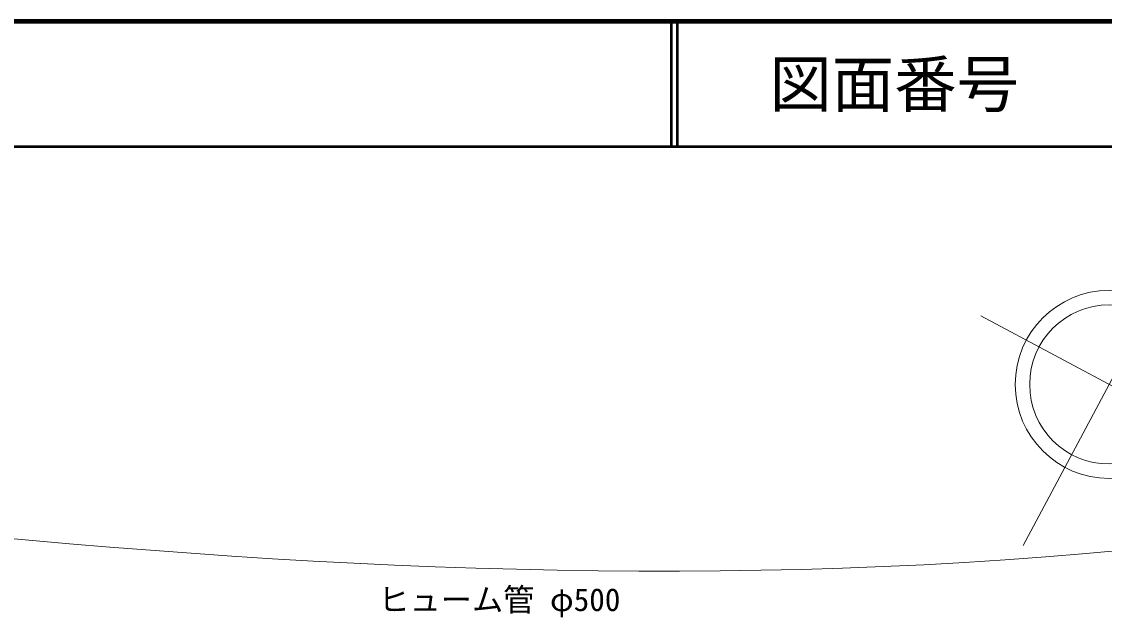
# Model space of a CAD drawing. Units: millimetres at full size, sheet at 1:1000; details may follow other scales. Extents: x 40000 to 680000, y 20000 to 380000.
# Drawn here: x 456739 to 543448, y 332313 to 380000 of the extents above; entities that cross this region are included whole.
import ezdxf
from ezdxf.enums import TextEntityAlignment as Align

# ---------------------------------------------------------------- set-up
doc = ezdxf.new("R2010")
doc.units = ezdxf.units.MM
doc.header["$LTSCALE"] = 1000
for name, color, linetype, lineweight in [('M-BGD', 7, 'Continuous', 13), ('M-BMK-SRVR', 3, 'Continuous', 13), ('M-STR-HTXT', 7, 'Continuous', 13), ('M-TTL', 2, 'Continuous', 140), ('M-TTL-LINE', 7, 'Continuous', 50)]:
    doc.layers.add(name, color=color, linetype=linetype, lineweight=lineweight)
doc.layers.add('M-TTL-TXT', color=7, linetype='Continuous')
doc.styles.add('ＭＳ ゴシック', font='')
doc.styles.get('ＭＳ ゴシック').set_extended_font_data('MS Gothic')

msp = doc.modelspace()

# ---------------------------------------------------------------- linework, layer by layer
at = {"layer": 'M-BMK-SRVR'}
msp.add_line((533555, 356455), (553401, 345848), dxfattribs=at)
msp.add_lwpolyline([(536946, 338063), (553445, 368930), (550708, 366260), (551429, 363397)], dxfattribs=at)
for radius in [7526, 6368]:
    msp.add_circle((543839, 350959), radius, dxfattribs=at)
at = {"layer": 'M-STR-HTXT'}
msp.add_lwpolyline([(454060, 338779), (457308, 338483), (460558, 338200), (463809, 337932), (467061, 337678), (470314, 337439), (473569, 337216), (476824, 337010), (480080, 336821), (483338, 336651), (486596, 336499), (489856, 336366), (493116, 336253), (496376, 336161), (499637, 336090), (502899, 336042), (506161, 336016), (509423, 336013), (512685, 336035), (515946, 336081), (519207, 336152), (522468, 336250), (525728, 336374), (528986, 336526), (532243, 336705), (535498, 336914), (538752, 337151), (542003, 337419), (545251, 337717)], dxfattribs=at)
at = {"layer": 'M-TTL'}
msp.add_line((680000, 380000), (40000, 380000), dxfattribs=at)
at = {"layer": 'M-TTL-LINE'}
for p, q in [((508747, 380000), (508747, 370000)), ((509247, 380000), (509247, 370000)), ((40000, 370000), (680000, 370000))]:
    msp.add_line(p, q, dxfattribs=at)

# ---------------------------------------------------------------- texts
at = {"layer": 'M-BGD', "style": 'ＭＳ ゴシック'}
msp.add_text('ヒューム管 φ500', height=1833, dxfattribs=at).set_placement((485306, 332262), align=Align.BOTTOM_LEFT)
at = {"layer": 'M-TTL-TXT', "style": 'ＭＳ ゴシック'}
msp.add_text('図面番号', height=3666, dxfattribs=at).set_placement((526622, 375000), align=Align.MIDDLE_CENTER)

doc.saveas('drawing.dxf')
